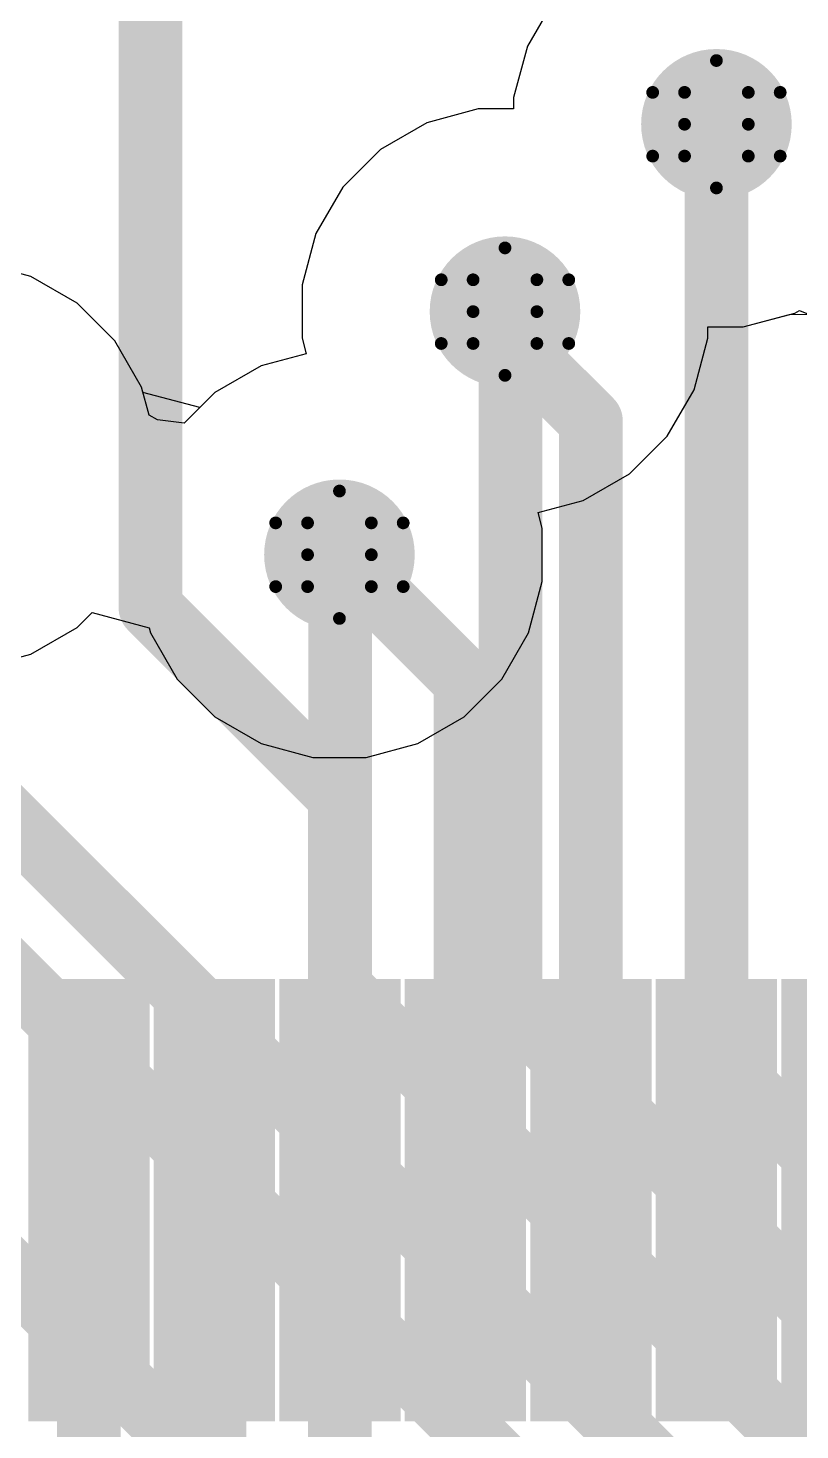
# Model space of a CAD drawing. Header units: inches. Extents: x -3 to 5437, y -3 to 5435.
# Drawn here: x 95.73 to 98.8, y 56.88 to 62.47 of the extents above; entities that cross this region are included whole.
import ezdxf

# ---------------------------------------------------------------- set-up
doc = ezdxf.new("R2010")
doc.units = ezdxf.units.IN
for name, color, linetype in [('Bottom Layer', 5, 'Continuous'), ('Drill Drawing', 1, 'Continuous'), ('GND', 16, 'Continuous'), ('PWR', 76, 'Continuous'), ('Top Layer', 1, 'Continuous'), ('Top Paste', 8, 'Continuous'), ('Top Solder', 216, 'Continuous'), ('Via Holes', 16, 'Continuous')]:
    doc.layers.add(name, color=color, linetype=linetype)

# ---------------------------------------------------------------- blocks, each defined once
blk = doc.blocks.new('LQFP_144_20_20__162')
at = {"layer": 'Top Layer'}
for points in [[(-8.89, -11.46), (-8.89, -9.9), (-8.61, -9.9), (-8.61, -11.46)], [(-8.39, -11.46), (-8.39, -9.9), (-8.11, -9.9), (-8.11, -11.46)], [(-7.89, -11.46), (-7.89, -9.9), (-7.61, -9.9), (-7.61, -11.46)], [(-7.39, -11.46), (-7.39, -9.9), (-7.11, -9.9), (-7.11, -11.46)], [(-6.89, -11.46), (-6.89, -9.9), (-6.61, -9.9), (-6.61, -11.46)], [(-6.39, -11.46), (-6.39, -9.9), (-6.11, -9.9), (-6.11, -11.46)]]:
    blk.add_hatch(color=1, dxfattribs=at).paths.add_polyline_path(points)
at = {"layer": 'Top Paste'}
for points in [[(-8.89, -11.46), (-8.89, -9.9), (-8.61, -9.9), (-8.61, -11.46)], [(-8.39, -11.46), (-8.39, -9.9), (-8.11, -9.9), (-8.11, -11.46)], [(-7.89, -11.46), (-7.89, -9.9), (-7.61, -9.9), (-7.61, -11.46)], [(-7.39, -11.46), (-7.39, -9.9), (-7.11, -9.9), (-7.11, -11.46)], [(-6.89, -11.46), (-6.89, -9.9), (-6.61, -9.9), (-6.61, -11.46)], [(-6.39, -11.46), (-6.39, -9.9), (-6.11, -9.9), (-6.11, -11.46)]]:
    blk.add_hatch(color=8, dxfattribs=at).paths.add_polyline_path(points)
at = {"layer": 'Top Solder'}
for points in [[(-8.9916, -11.5616), (-8.9916, -9.7984), (-8.5084, -9.7984), (-8.5084, -11.5616)], [(-8.4916, -11.5616), (-8.4916, -9.7984), (-8.0084, -9.7984), (-8.0084, -11.5616)], [(-7.9916, -11.5616), (-7.9916, -9.7984), (-7.5084, -9.7984), (-7.5084, -11.5616)], [(-7.4916, -11.5616), (-7.4916, -9.7984), (-7.0084, -9.7984), (-7.0084, -11.5616)], [(-6.9916, -11.5616), (-6.9916, -9.7984), (-6.5084, -9.7984), (-6.5084, -11.5616)], [(-6.4916, -11.5616), (-6.4916, -9.7984), (-6.0084, -9.7984), (-6.0084, -11.5616)], [(-5.9916, -11.5616), (-5.9916, -9.7984), (-5.5084, -9.7984), (-5.5084, -11.5616)]]:
    blk.add_hatch(color=216, dxfattribs=at).paths.add_polyline_path(points)

msp = doc.modelspace()

# ---------------------------------------------------------------- hatches: boundary and pattern name
at = {"layer": 'Bottom Layer'}
h = msp.add_hatch(color=5, dxfattribs=at)
edge = h.paths.add_edge_path()
edge.add_arc((98.4708, 62.0893), 0.3, 0, 360)
h = msp.add_hatch(color=5, dxfattribs=at)
edge = h.paths.add_edge_path()
edge.add_arc((97.6285, 61.3422), 0.3, 0, 360)
h = msp.add_hatch(color=5, dxfattribs=at)
edge = h.paths.add_edge_path()
edge.add_arc((96.969, 60.3729), 0.3, 0, 360)
at = {"layer": 'GND'}
h = msp.add_hatch(color=16, dxfattribs=at)
edge = h.paths.add_edge_path()
edge.add_arc((98.4708, 62.0893), 0.3, 0, 360)
h = msp.add_hatch(color=16, dxfattribs=at)
edge = h.paths.add_edge_path()
edge.add_arc((97.6285, 61.3422), 0.3, 0, 360)
h = msp.add_hatch(color=16, dxfattribs=at)
edge = h.paths.add_edge_path()
edge.add_arc((96.969, 60.3729), 0.3, 0, 360)
at = {"layer": 'PWR'}
h = msp.add_hatch(color=76, dxfattribs=at)
edge = h.paths.add_edge_path()
edge.add_arc((98.4708, 62.0893), 0.3, 0, 360)
h = msp.add_hatch(color=76, dxfattribs=at)
edge = h.paths.add_edge_path()
edge.add_arc((97.6285, 61.3422), 0.3, 0, 360)
h = msp.add_hatch(color=76, dxfattribs=at)
edge = h.paths.add_edge_path()
edge.add_arc((96.969, 60.3729), 0.3, 0, 360)
at = {"layer": 'Top Layer'}
h = msp.add_hatch(color=1, dxfattribs=at)
edge = h.paths.add_edge_path()
edge.add_arc((98.4708, 62.0893), 0.3, 0, 360)
h = msp.add_hatch(color=1, dxfattribs=at)
edge = h.paths.add_edge_path()
edge.add_arc((97.6285, 61.3422), 0.3, 0, 360)
h = msp.add_hatch(color=1, dxfattribs=at)
edge = h.paths.add_edge_path()
edge.add_arc((96.969, 60.3729), 0.3, 0, 360)
at = {"layer": 'Via Holes'}
h = msp.add_hatch(color=7, dxfattribs=at)
edge = h.paths.add_edge_path()
edge.add_arc((98.4708, 62.0893), 0.15, 0, 360)
h = msp.add_hatch(color=7, dxfattribs=at)
edge = h.paths.add_edge_path()
edge.add_arc((97.6285, 61.3422), 0.15, 0, 360)
h = msp.add_hatch(color=7, dxfattribs=at)
edge = h.paths.add_edge_path()
edge.add_arc((96.969, 60.3729), 0.15, 0, 360)

# ---------------------------------------------------------------- linework, layer by layer
at = {"layer": 'Bottom Layer'}
for p, q in [((97.8243, 62.5854), (97.7179, 62.4012)), ((97.7179, 62.4012), (97.6628, 62.1956)), ((97.6628, 62.1956), (97.6628, 62.1502)), ((97.5222, 62.1502), (97.3167, 62.0952)), ((97.6628, 62.1502), (97.5222, 62.1502)), ((97.3167, 62.0952), (97.1324, 61.9888)), ((97.1324, 61.9888), (96.982, 61.8383)), ((96.982, 61.8383), (96.8756, 61.6541)), ((96.8756, 61.6541), (96.8205, 61.4486)), ((95.7397, 61.4822), (95.5342, 61.5373)), ((95.9239, 61.3758), (95.7397, 61.4822)), ((96.8205, 61.4486), (96.8205, 61.2358)), ((96.0744, 61.2254), (95.9239, 61.3758)), ((96.1807, 61.0412), (96.0744, 61.2254)), ((96.8205, 61.2358), (96.8371, 61.1741)), ((96.8371, 61.1741), (96.6572, 61.1259)), ((96.6572, 61.1259), (96.4729, 61.0195)), ((96.2107, 60.9294), (96.1807, 61.0412)), ((96.4729, 61.0195), (96.3508, 60.8973)), ((96.2445, 60.9111), (96.2107, 60.9294)), ((96.3508, 60.8973), (96.2445, 60.9111))]:
    msp.add_line(p, q, dxfattribs=at)
for points in [[(98.4708, 58.3685, 0.254, 0.254, 0), (98.4708, 62.0893, 0.254, 0.254, 0)], [(97.6285, 61.3422, 0.254, 0.254, 0), (97.65, 61.3207, 0.254, 0.254, 0)], [(97.65, 58.5787, 0.254, 0.254, 0), (97.65, 61.3207, 0.254, 0.254, 0)], [(93.8824, 60.4836, 0.254, 0.254, 0), (101.0886, 53.2774, 0.254, 0.254, 0)], [(96.969, 60.3729, 0.254, 0.254, 0), (96.9718, 60.3702, 0.254, 0.254, 0)], [(96.9718, 58.6463, 0.254, 0.254, 0), (96.9718, 60.3702, 0.254, 0.254, 0)], [(92.9467, 60.2293, 0.254, 0.254, 0), (96.5452, 56.6308, 0.254, 0.254, 0)], [(95.4278, 59.5489, 0.254, 0.254, 0), (101.5204, 53.4562, 0.254, 0.254, 0)], [(96.9718, 58.6463, 0.254, 0.254, 0), (101.9522, 53.6658, 0.254, 0.254, 0)], [(97.65, 58.5787, 0.254, 0.254, 0), (102.384, 53.8447, 0.254, 0.254, 0)], [(98.4708, 58.3685, 0.254, 0.254, 0), (102.8158, 54.0235, 0.254, 0.254, 0)]]:
    msp.add_lwpolyline(points, format="xyseb", dxfattribs=at)
for points in [[(98.4073, 62.0893, 0.127, 0.127, 1), (98.5343, 62.0893, 0.127, 0.127, 1)], [(97.565, 61.3422, 0.127, 0.127, 1), (97.692, 61.3422, 0.127, 0.127, 1)], [(97.5865, 61.3207, 0.127, 0.127, 1), (97.7135, 61.3207, 0.127, 0.127, 1)], [(97.5865, 61.3207, 0.127, 0.127, 1), (97.7135, 61.3207, 0.127, 0.127, 1)], [(96.9055, 60.3729, 0.127, 0.127, 1), (97.0325, 60.3729, 0.127, 0.127, 1)], [(96.9083, 60.3702, 0.127, 0.127, 1), (97.0353, 60.3702, 0.127, 0.127, 1)], [(96.9083, 60.3702, 0.127, 0.127, 1), (97.0353, 60.3702, 0.127, 0.127, 1)], [(96.9083, 58.6463, 0.127, 0.127, 1), (97.0353, 58.6463, 0.127, 0.127, 1)], [(96.9083, 58.6463, 0.127, 0.127, 1), (97.0353, 58.6463, 0.127, 0.127, 1)], [(97.5865, 58.5787, 0.127, 0.127, 1), (97.7135, 58.5787, 0.127, 0.127, 1)], [(97.5865, 58.5787, 0.127, 0.127, 1), (97.7135, 58.5787, 0.127, 0.127, 1)], [(98.4073, 58.3685, 0.127, 0.127, 1), (98.5343, 58.3685, 0.127, 0.127, 1)], [(98.4073, 58.3685, 0.127, 0.127, 1), (98.5343, 58.3685, 0.127, 0.127, 1)]]:
    msp.add_lwpolyline(points, format="xyseb", close=True, dxfattribs=at)
at = {"layer": 'Drill Drawing'}
for points in [[(98.3438, 62.2163, 0.0508, 0.0508, 0), (98.4708, 62.3433, 0.0508, 0.0508, 0)], [(98.4708, 62.3433, 0.0508, 0.0508, 0), (98.5978, 62.2163, 0.0508, 0.0508, 0)], [(98.2168, 62.2163, 0.0508, 0.0508, 0), (98.3438, 62.0893, 0.0508, 0.0508, 0)], [(98.2168, 62.2163, 0.0508, 0.0508, 0), (98.3438, 62.2163, 0.0508, 0.0508, 0)], [(98.5978, 62.2163, 0.0508, 0.0508, 0), (98.7248, 62.2163, 0.0508, 0.0508, 0)], [(98.5978, 62.0893, 0.0508, 0.0508, 0), (98.7248, 62.2163, 0.0508, 0.0508, 0)], [(98.2168, 61.9623, 0.0508, 0.0508, 0), (98.3438, 62.0893, 0.0508, 0.0508, 0)], [(98.5978, 62.0893, 0.0508, 0.0508, 0), (98.7248, 61.9623, 0.0508, 0.0508, 0)], [(98.2168, 61.9623, 0.0508, 0.0508, 0), (98.3438, 61.9623, 0.0508, 0.0508, 0)], [(98.3438, 61.9623, 0.0508, 0.0508, 0), (98.4708, 61.8353, 0.0508, 0.0508, 0)], [(98.4708, 61.8353, 0.0508, 0.0508, 0), (98.5978, 61.9623, 0.0508, 0.0508, 0)], [(98.5978, 61.9623, 0.0508, 0.0508, 0), (98.7248, 61.9623, 0.0508, 0.0508, 0)], [(97.5015, 61.4692, 0.0508, 0.0508, 0), (97.6285, 61.5962, 0.0508, 0.0508, 0)], [(97.6285, 61.5962, 0.0508, 0.0508, 0), (97.7555, 61.4692, 0.0508, 0.0508, 0)], [(97.3745, 61.4692, 0.0508, 0.0508, 0), (97.5015, 61.3422, 0.0508, 0.0508, 0)], [(97.3745, 61.4692, 0.0508, 0.0508, 0), (97.5015, 61.4692, 0.0508, 0.0508, 0)], [(97.7555, 61.4692, 0.0508, 0.0508, 0), (97.8825, 61.4692, 0.0508, 0.0508, 0)], [(97.7555, 61.3422, 0.0508, 0.0508, 0), (97.8825, 61.4692, 0.0508, 0.0508, 0)], [(97.3745, 61.2152, 0.0508, 0.0508, 0), (97.5015, 61.3422, 0.0508, 0.0508, 0)], [(97.7555, 61.3422, 0.0508, 0.0508, 0), (97.8825, 61.2152, 0.0508, 0.0508, 0)], [(97.3745, 61.2152, 0.0508, 0.0508, 0), (97.5015, 61.2152, 0.0508, 0.0508, 0)], [(97.5015, 61.2152, 0.0508, 0.0508, 0), (97.6285, 61.0882, 0.0508, 0.0508, 0)], [(97.6285, 61.0882, 0.0508, 0.0508, 0), (97.7555, 61.2152, 0.0508, 0.0508, 0)], [(97.7555, 61.2152, 0.0508, 0.0508, 0), (97.8825, 61.2152, 0.0508, 0.0508, 0)], [(96.842, 60.4999, 0.0508, 0.0508, 0), (96.969, 60.6269, 0.0508, 0.0508, 0)], [(96.969, 60.6269, 0.0508, 0.0508, 0), (97.096, 60.4999, 0.0508, 0.0508, 0)], [(96.715, 60.4999, 0.0508, 0.0508, 0), (96.842, 60.3729, 0.0508, 0.0508, 0)], [(96.715, 60.4999, 0.0508, 0.0508, 0), (96.842, 60.4999, 0.0508, 0.0508, 0)], [(97.096, 60.4999, 0.0508, 0.0508, 0), (97.223, 60.4999, 0.0508, 0.0508, 0)], [(97.096, 60.3729, 0.0508, 0.0508, 0), (97.223, 60.4999, 0.0508, 0.0508, 0)], [(96.715, 60.2459, 0.0508, 0.0508, 0), (96.842, 60.3729, 0.0508, 0.0508, 0)], [(97.096, 60.3729, 0.0508, 0.0508, 0), (97.223, 60.2459, 0.0508, 0.0508, 0)], [(96.715, 60.2459, 0.0508, 0.0508, 0), (96.842, 60.2459, 0.0508, 0.0508, 0)], [(96.842, 60.2459, 0.0508, 0.0508, 0), (96.969, 60.1189, 0.0508, 0.0508, 0)], [(96.969, 60.1189, 0.0508, 0.0508, 0), (97.096, 60.2459, 0.0508, 0.0508, 0)], [(97.096, 60.2459, 0.0508, 0.0508, 0), (97.223, 60.2459, 0.0508, 0.0508, 0)]]:
    msp.add_lwpolyline(points, format="xyseb", dxfattribs=at)
for points in [[(98.4581, 62.3433, 0.0254, 0.0254, 1), (98.4835, 62.3433, 0.0254, 0.0254, 1)], [(98.4581, 62.3433, 0.0254, 0.0254, 1), (98.4835, 62.3433, 0.0254, 0.0254, 1)], [(98.2041, 62.2163, 0.0254, 0.0254, 1), (98.2295, 62.2163, 0.0254, 0.0254, 1)], [(98.2041, 62.2163, 0.0254, 0.0254, 1), (98.2295, 62.2163, 0.0254, 0.0254, 1)], [(98.3311, 62.2163, 0.0254, 0.0254, 1), (98.3565, 62.2163, 0.0254, 0.0254, 1)], [(98.3311, 62.2163, 0.0254, 0.0254, 1), (98.3565, 62.2163, 0.0254, 0.0254, 1)], [(98.5851, 62.2163, 0.0254, 0.0254, 1), (98.6105, 62.2163, 0.0254, 0.0254, 1)], [(98.5851, 62.2163, 0.0254, 0.0254, 1), (98.6105, 62.2163, 0.0254, 0.0254, 1)], [(98.7121, 62.2163, 0.0254, 0.0254, 1), (98.7375, 62.2163, 0.0254, 0.0254, 1)], [(98.7121, 62.2163, 0.0254, 0.0254, 1), (98.7375, 62.2163, 0.0254, 0.0254, 1)], [(98.3311, 62.0893, 0.0254, 0.0254, 1), (98.3565, 62.0893, 0.0254, 0.0254, 1)], [(98.3311, 62.0893, 0.0254, 0.0254, 1), (98.3565, 62.0893, 0.0254, 0.0254, 1)], [(98.5851, 62.0893, 0.0254, 0.0254, 1), (98.6105, 62.0893, 0.0254, 0.0254, 1)], [(98.5851, 62.0893, 0.0254, 0.0254, 1), (98.6105, 62.0893, 0.0254, 0.0254, 1)], [(98.2041, 61.9623, 0.0254, 0.0254, 1), (98.2295, 61.9623, 0.0254, 0.0254, 1)], [(98.2041, 61.9623, 0.0254, 0.0254, 1), (98.2295, 61.9623, 0.0254, 0.0254, 1)], [(98.3311, 61.9623, 0.0254, 0.0254, 1), (98.3565, 61.9623, 0.0254, 0.0254, 1)], [(98.3311, 61.9623, 0.0254, 0.0254, 1), (98.3565, 61.9623, 0.0254, 0.0254, 1)], [(98.5851, 61.9623, 0.0254, 0.0254, 1), (98.6105, 61.9623, 0.0254, 0.0254, 1)], [(98.5851, 61.9623, 0.0254, 0.0254, 1), (98.6105, 61.9623, 0.0254, 0.0254, 1)], [(98.7121, 61.9623, 0.0254, 0.0254, 1), (98.7375, 61.9623, 0.0254, 0.0254, 1)], [(98.7121, 61.9623, 0.0254, 0.0254, 1), (98.7375, 61.9623, 0.0254, 0.0254, 1)], [(98.4581, 61.8353, 0.0254, 0.0254, 1), (98.4835, 61.8353, 0.0254, 0.0254, 1)], [(98.4581, 61.8353, 0.0254, 0.0254, 1), (98.4835, 61.8353, 0.0254, 0.0254, 1)], [(97.6158, 61.5962, 0.0254, 0.0254, 1), (97.6412, 61.5962, 0.0254, 0.0254, 1)], [(97.6158, 61.5962, 0.0254, 0.0254, 1), (97.6412, 61.5962, 0.0254, 0.0254, 1)], [(97.3618, 61.4692, 0.0254, 0.0254, 1), (97.3872, 61.4692, 0.0254, 0.0254, 1)], [(97.3618, 61.4692, 0.0254, 0.0254, 1), (97.3872, 61.4692, 0.0254, 0.0254, 1)], [(97.4888, 61.4692, 0.0254, 0.0254, 1), (97.5142, 61.4692, 0.0254, 0.0254, 1)], [(97.4888, 61.4692, 0.0254, 0.0254, 1), (97.5142, 61.4692, 0.0254, 0.0254, 1)], [(97.7428, 61.4692, 0.0254, 0.0254, 1), (97.7682, 61.4692, 0.0254, 0.0254, 1)], [(97.7428, 61.4692, 0.0254, 0.0254, 1), (97.7682, 61.4692, 0.0254, 0.0254, 1)], [(97.8698, 61.4692, 0.0254, 0.0254, 1), (97.8952, 61.4692, 0.0254, 0.0254, 1)], [(97.8698, 61.4692, 0.0254, 0.0254, 1), (97.8952, 61.4692, 0.0254, 0.0254, 1)], [(97.4888, 61.3422, 0.0254, 0.0254, 1), (97.5142, 61.3422, 0.0254, 0.0254, 1)], [(97.4888, 61.3422, 0.0254, 0.0254, 1), (97.5142, 61.3422, 0.0254, 0.0254, 1)], [(97.7428, 61.3422, 0.0254, 0.0254, 1), (97.7682, 61.3422, 0.0254, 0.0254, 1)], [(97.7428, 61.3422, 0.0254, 0.0254, 1), (97.7682, 61.3422, 0.0254, 0.0254, 1)], [(97.3618, 61.2152, 0.0254, 0.0254, 1), (97.3872, 61.2152, 0.0254, 0.0254, 1)], [(97.3618, 61.2152, 0.0254, 0.0254, 1), (97.3872, 61.2152, 0.0254, 0.0254, 1)], [(97.4888, 61.2152, 0.0254, 0.0254, 1), (97.5142, 61.2152, 0.0254, 0.0254, 1)], [(97.4888, 61.2152, 0.0254, 0.0254, 1), (97.5142, 61.2152, 0.0254, 0.0254, 1)], [(97.7428, 61.2152, 0.0254, 0.0254, 1), (97.7682, 61.2152, 0.0254, 0.0254, 1)], [(97.7428, 61.2152, 0.0254, 0.0254, 1), (97.7682, 61.2152, 0.0254, 0.0254, 1)], [(97.8698, 61.2152, 0.0254, 0.0254, 1), (97.8952, 61.2152, 0.0254, 0.0254, 1)], [(97.8698, 61.2152, 0.0254, 0.0254, 1), (97.8952, 61.2152, 0.0254, 0.0254, 1)], [(97.6158, 61.0882, 0.0254, 0.0254, 1), (97.6412, 61.0882, 0.0254, 0.0254, 1)], [(97.6158, 61.0882, 0.0254, 0.0254, 1), (97.6412, 61.0882, 0.0254, 0.0254, 1)], [(96.9563, 60.6269, 0.0254, 0.0254, 1), (96.9817, 60.6269, 0.0254, 0.0254, 1)], [(96.9563, 60.6269, 0.0254, 0.0254, 1), (96.9817, 60.6269, 0.0254, 0.0254, 1)], [(96.7023, 60.4999, 0.0254, 0.0254, 1), (96.7277, 60.4999, 0.0254, 0.0254, 1)], [(96.7023, 60.4999, 0.0254, 0.0254, 1), (96.7277, 60.4999, 0.0254, 0.0254, 1)], [(96.8293, 60.4999, 0.0254, 0.0254, 1), (96.8547, 60.4999, 0.0254, 0.0254, 1)], [(96.8293, 60.4999, 0.0254, 0.0254, 1), (96.8547, 60.4999, 0.0254, 0.0254, 1)], [(97.0833, 60.4999, 0.0254, 0.0254, 1), (97.1087, 60.4999, 0.0254, 0.0254, 1)], [(97.0833, 60.4999, 0.0254, 0.0254, 1), (97.1087, 60.4999, 0.0254, 0.0254, 1)], [(97.2103, 60.4999, 0.0254, 0.0254, 1), (97.2357, 60.4999, 0.0254, 0.0254, 1)], [(97.2103, 60.4999, 0.0254, 0.0254, 1), (97.2357, 60.4999, 0.0254, 0.0254, 1)], [(96.8293, 60.3729, 0.0254, 0.0254, 1), (96.8547, 60.3729, 0.0254, 0.0254, 1)], [(96.8293, 60.3729, 0.0254, 0.0254, 1), (96.8547, 60.3729, 0.0254, 0.0254, 1)], [(97.0833, 60.3729, 0.0254, 0.0254, 1), (97.1087, 60.3729, 0.0254, 0.0254, 1)], [(97.0833, 60.3729, 0.0254, 0.0254, 1), (97.1087, 60.3729, 0.0254, 0.0254, 1)], [(96.7023, 60.2459, 0.0254, 0.0254, 1), (96.7277, 60.2459, 0.0254, 0.0254, 1)], [(96.7023, 60.2459, 0.0254, 0.0254, 1), (96.7277, 60.2459, 0.0254, 0.0254, 1)], [(96.8293, 60.2459, 0.0254, 0.0254, 1), (96.8547, 60.2459, 0.0254, 0.0254, 1)], [(96.8293, 60.2459, 0.0254, 0.0254, 1), (96.8547, 60.2459, 0.0254, 0.0254, 1)], [(97.0833, 60.2459, 0.0254, 0.0254, 1), (97.1087, 60.2459, 0.0254, 0.0254, 1)], [(97.0833, 60.2459, 0.0254, 0.0254, 1), (97.1087, 60.2459, 0.0254, 0.0254, 1)], [(97.2103, 60.2459, 0.0254, 0.0254, 1), (97.2357, 60.2459, 0.0254, 0.0254, 1)], [(97.2103, 60.2459, 0.0254, 0.0254, 1), (97.2357, 60.2459, 0.0254, 0.0254, 1)], [(96.9563, 60.1189, 0.0254, 0.0254, 1), (96.9817, 60.1189, 0.0254, 0.0254, 1)], [(96.9563, 60.1189, 0.0254, 0.0254, 1), (96.9817, 60.1189, 0.0254, 0.0254, 1)]]:
    msp.add_lwpolyline(points, format="xyseb", close=True, dxfattribs=at)
at = {"layer": 'GND'}
for p, q in [((97.8243, 62.5854), (97.7179, 62.4012)), ((97.7179, 62.4012), (97.6628, 62.1956)), ((97.6628, 62.1956), (97.6628, 62.1502)), ((97.5222, 62.1502), (97.3167, 62.0952)), ((97.6628, 62.1502), (97.5222, 62.1502)), ((97.3167, 62.0952), (97.1324, 61.9888)), ((97.1324, 61.9888), (96.982, 61.8383)), ((96.982, 61.8383), (96.8756, 61.6541)), ((96.8756, 61.6541), (96.8205, 61.4486)), ((95.7397, 61.4822), (95.5342, 61.5373)), ((95.9239, 61.3758), (95.7397, 61.4822)), ((96.8205, 61.4486), (96.8205, 61.2358)), ((96.0744, 61.2254), (95.9239, 61.3758)), ((98.5772, 61.2813), (98.7827, 61.3363)), ((98.7827, 61.3363), (98.8016, 61.3472)), ((98.8016, 61.3472), (98.961, 61.2812)), ((98.4365, 61.2358), (98.4365, 61.2813)), ((98.4365, 61.2813), (98.5772, 61.2813)), ((96.1807, 61.0412), (96.0744, 61.2254)), ((96.8205, 61.2358), (96.8371, 61.1741)), ((98.3815, 61.0303), (98.4365, 61.2358)), ((96.8371, 61.1741), (96.6572, 61.1259)), ((96.6572, 61.1259), (96.4729, 61.0195)), ((96.1863, 61.0203), (96.1807, 61.0412)), ((96.413, 60.9596), (96.1863, 61.0203)), ((96.4729, 61.0195), (96.413, 60.9596)), ((98.2751, 60.8461), (98.3815, 61.0303)), ((98.1247, 60.6957), (98.2751, 60.8461)), ((97.9404, 60.5893), (98.1247, 60.6957)), ((97.7605, 60.5411), (97.9404, 60.5893)), ((97.777, 60.4793), (97.7605, 60.5411)), ((97.777, 60.2666), (97.777, 60.4793)), ((97.722, 60.0611), (97.777, 60.2666)), ((95.9239, 60.0827), (95.9839, 60.1427)), ((95.9839, 60.1427), (96.2105, 60.0819)), ((95.7397, 59.9763), (95.9239, 60.0827)), ((96.2105, 60.0819), (96.2161, 60.0611)), ((96.2161, 60.0611), (96.3225, 59.8768)), ((97.6156, 59.8768), (97.722, 60.0611)), ((95.5342, 59.9213), (95.7397, 59.9763)), ((96.3225, 59.8768), (96.4729, 59.7264)), ((97.4652, 59.7264), (97.6156, 59.8768)), ((96.4729, 59.7264), (96.6572, 59.62)), ((97.2809, 59.62), (97.4652, 59.7264)), ((96.6572, 59.62), (96.8627, 59.5649)), ((97.0754, 59.5649), (97.2809, 59.62)), ((96.8627, 59.5649), (97.0754, 59.5649))]:
    msp.add_line(p, q, dxfattribs=at)
at = {"layer": 'PWR'}
for p, q in [((97.8243, 62.5854), (97.7179, 62.4012)), ((97.7179, 62.4012), (97.6628, 62.1956)), ((97.6628, 62.1956), (97.6628, 62.1502)), ((97.5222, 62.1502), (97.3167, 62.0952)), ((97.6628, 62.1502), (97.5222, 62.1502)), ((97.3167, 62.0952), (97.1324, 61.9888)), ((97.1324, 61.9888), (96.982, 61.8383)), ((96.982, 61.8383), (96.8756, 61.6541)), ((96.8756, 61.6541), (96.8205, 61.4486)), ((95.7397, 61.4822), (95.5342, 61.5373)), ((95.9239, 61.3758), (95.7397, 61.4822)), ((96.8205, 61.4486), (96.8205, 61.2358)), ((96.0744, 61.2254), (95.9239, 61.3758)), ((98.5772, 61.2813), (98.7625, 61.3309)), ((98.7625, 61.3309), (98.8377, 61.3323)), ((98.4365, 61.2358), (98.4365, 61.2813)), ((98.4365, 61.2813), (98.5772, 61.2813)), ((96.1807, 61.0412), (96.0744, 61.2254)), ((96.8205, 61.2358), (96.8371, 61.1741)), ((98.3815, 61.0303), (98.4365, 61.2358)), ((96.8371, 61.1741), (96.6572, 61.1259)), ((96.6572, 61.1259), (96.4729, 61.0195)), ((96.1863, 61.0203), (96.1807, 61.0412)), ((96.413, 60.9596), (96.1863, 61.0203)), ((96.4729, 61.0195), (96.413, 60.9596)), ((98.2751, 60.8461), (98.3815, 61.0303)), ((98.1247, 60.6957), (98.2751, 60.8461)), ((97.9404, 60.5893), (98.1247, 60.6957)), ((97.7605, 60.5411), (97.9404, 60.5893)), ((97.777, 60.4793), (97.7605, 60.5411)), ((97.777, 60.2666), (97.777, 60.4793)), ((97.722, 60.0611), (97.777, 60.2666)), ((95.9239, 60.0827), (95.9839, 60.1427)), ((95.9839, 60.1427), (96.2105, 60.0819)), ((95.7397, 59.9763), (95.9239, 60.0827)), ((96.2105, 60.0819), (96.2161, 60.0611)), ((96.2161, 60.0611), (96.3225, 59.8768)), ((97.6156, 59.8768), (97.722, 60.0611)), ((95.5342, 59.9213), (95.7397, 59.9763)), ((96.3225, 59.8768), (96.4729, 59.7264)), ((97.4652, 59.7264), (97.6156, 59.8768)), ((96.4729, 59.7264), (96.6572, 59.62)), ((97.2809, 59.62), (97.4652, 59.7264)), ((96.6572, 59.62), (96.8627, 59.5649)), ((97.0754, 59.5649), (97.2809, 59.62)), ((96.8627, 59.5649), (97.0754, 59.5649))]:
    msp.add_line(p, q, dxfattribs=at)
at = {"layer": 'Top Layer'}
for points in [[(96.216, 60.1629, 0.254, 0.254, 0), (96.216, 62.6019, 0.254, 0.254, 0)], [(98.4708, 57.7993, 0.254, 0.254, 0), (98.4708, 62.0893, 0.254, 0.254, 0)], [(97.6285, 61.2486, 0.254, 0.254, 0), (97.6285, 61.3422, 0.254, 0.254, 0)], [(97.6285, 61.2486, 0.254, 0.254, 0), (97.9708, 60.9063, 0.254, 0.254, 0)], [(97.9708, 57.7993, 0.254, 0.254, 0), (97.9708, 60.9063, 0.254, 0.254, 0)], [(96.969, 60.3711, 0.254, 0.254, 0), (96.969, 60.3729, 0.254, 0.254, 0)], [(96.969, 60.3711, 0.254, 0.254, 0), (97.4708, 59.8693, 0.254, 0.254, 0)], [(96.216, 60.1629, 0.254, 0.254, 0), (96.9708, 59.4081, 0.254, 0.254, 0)], [(97.4708, 57.7993, 0.254, 0.254, 0), (97.4708, 59.8693, 0.254, 0.254, 0)], [(96.9708, 57.7993, 0.254, 0.254, 0), (96.9708, 59.4081, 0.254, 0.254, 0)], [(95.9708, 56.6583, 0.254, 0.254, 0), (95.9708, 57.7993, 0.254, 0.254, 0)], [(96.4708, 56.5477, 0.254, 0.254, 0), (96.4708, 57.7993, 0.254, 0.254, 0)], [(96.9708, 56.0705, 0.254, 0.254, 0), (96.9708, 57.7993, 0.254, 0.254, 0)]]:
    msp.add_lwpolyline(points, format="xyseb", dxfattribs=at)
for points in [[(98.4073, 62.0893, 0.127, 0.127, 1), (98.5343, 62.0893, 0.127, 0.127, 1)], [(97.565, 61.3422, 0.127, 0.127, 1), (97.692, 61.3422, 0.127, 0.127, 1)], [(97.565, 61.2486, 0.127, 0.127, 1), (97.692, 61.2486, 0.127, 0.127, 1)], [(97.565, 61.2486, 0.127, 0.127, 1), (97.692, 61.2486, 0.127, 0.127, 1)], [(97.9073, 60.9063, 0.127, 0.127, 1), (98.0343, 60.9063, 0.127, 0.127, 1)], [(97.9073, 60.9063, 0.127, 0.127, 1), (98.0343, 60.9063, 0.127, 0.127, 1)], [(96.9055, 60.3729, 0.127, 0.127, 1), (97.0325, 60.3729, 0.127, 0.127, 1)], [(96.9055, 60.3711, 0.127, 0.127, 1), (97.0325, 60.3711, 0.127, 0.127, 1)], [(96.9055, 60.3711, 0.127, 0.127, 1), (97.0325, 60.3711, 0.127, 0.127, 1)], [(96.1525, 60.1629, 0.127, 0.127, 1), (96.2795, 60.1629, 0.127, 0.127, 1)], [(96.1525, 60.1629, 0.127, 0.127, 1), (96.2795, 60.1629, 0.127, 0.127, 1)], [(97.4073, 59.8693, 0.127, 0.127, 1), (97.5343, 59.8693, 0.127, 0.127, 1)], [(97.4073, 59.8693, 0.127, 0.127, 1), (97.5343, 59.8693, 0.127, 0.127, 1)], [(96.9073, 59.4081, 0.127, 0.127, 1), (97.0343, 59.4081, 0.127, 0.127, 1)], [(96.9073, 59.4081, 0.127, 0.127, 1), (97.0343, 59.4081, 0.127, 0.127, 1)], [(95.9073, 57.7993, 0.127, 0.127, 1), (96.0343, 57.7993, 0.127, 0.127, 1)], [(96.4073, 57.7993, 0.127, 0.127, 1), (96.5343, 57.7993, 0.127, 0.127, 1)], [(96.9073, 57.7993, 0.127, 0.127, 1), (97.0343, 57.7993, 0.127, 0.127, 1)], [(96.9073, 57.7993, 0.127, 0.127, 1), (97.0343, 57.7993, 0.127, 0.127, 1)], [(97.4073, 57.7993, 0.127, 0.127, 1), (97.5343, 57.7993, 0.127, 0.127, 1)], [(97.9073, 57.7993, 0.127, 0.127, 1), (98.0343, 57.7993, 0.127, 0.127, 1)], [(98.4073, 57.7993, 0.127, 0.127, 1), (98.5343, 57.7993, 0.127, 0.127, 1)]]:
    msp.add_lwpolyline(points, format="xyseb", close=True, dxfattribs=at)

# ---------------------------------------------------------------- block references
msp.add_blockref('LQFP_144_20_20__162', (104.7208, 68.4793))

doc.saveas('drawing.dxf')
